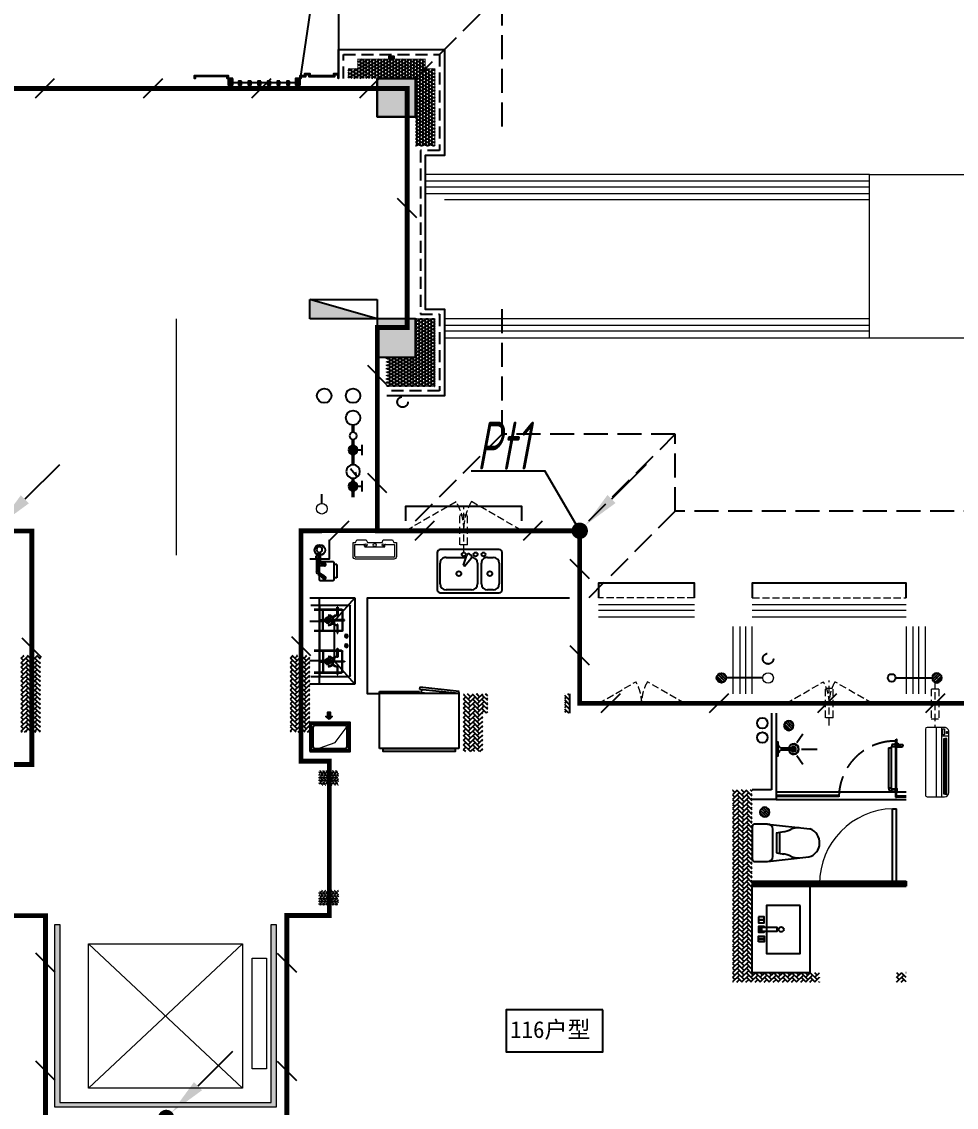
# Model space of a CAD drawing. Extents: x 2803505 to 5851001, y -1372902 to 24339.
# Drawn here: x 2942911 to 2952627, y -770862 to -759572 of the extents above; entities that cross this region are included whole.
import ezdxf
from ezdxf.enums import TextEntityAlignment as Align

# ---------------------------------------------------------------- set-up
doc = ezdxf.new("R2010")
doc.units = 0
doc.header["$LTSCALE"] = 1000
doc.header["$MEASUREMENT"] = 0
for name, pattern in [('CENTER2', [1.125, 0.75, -0.125, 0.125, -0.125]), ('DASH', [0.35, 0.25, -0.1]), ('HIDDEN', [0.375, 0.25, -0.125])]:
    doc.linetypes.add(name, pattern=pattern)
doc.layers.get('0').update_dxf_attribs({"linetype": 'CONTINUOUS'})
for name, color, linetype in [('!!电气', 1, 'CONTINUOUS'), ('A-EQPM-MECH', 191, 'CONTINUOUS'), ('AH-FURNITURE', 1, 'CONTINUOUS'), ('CURTWALL', 4, 'CONTINUOUS'), ('DIM-照明', 7, 'CONTINUOUS'), ('EQUIP_消火栓', 7, 'CONTINUOUS'), ('IP-bath&kitchen-JOHNSON', 4, 'CONTINUOUS'), ('LVTRY', 252, 'CONTINUOUS'), ('LWIRE', 4, 'CONTINUOUS'), ('P-bath&kitchen-JOHNSON', 4, 'CONTINUOUS'), ('SHTLN', 4, 'CONTINUOUS'), ('VPIPE-中水', 122, 'CONTINUOUS'), ('VPIPE-凝结', 150, 'CONTINUOUS'), ('VPIPE-消防', 1, 'TG_X'), ('VPIPE-给水', 3, 'TG_J'), ('VPIPE-雨水', 4, 'DASH'), ('WIRE-接地', 2, 'CONTINUOUS'), ('保温', 6, 'CONTINUOUS'), ('卫生间', 6, 'CONTINUOUS'), ('建筑-排气道', 252, 'CONTINUOUS'), ('污水', 3, 'CONTINUOUS'), ('看线', 185, 'CONTINUOUS'), ('立面', 73, 'CONTINUOUS'), ('立面-看线', 251, 'CONTINUOUS'), ('给水', 4, 'CONTINUOUS'), ('铝合金', 144, 'CONTINUOUS')]:
    doc.layers.add(name, color=color, linetype=linetype)
for name, color, linetype, lineweight in [('3.5方案汇报，与郭总、侯月琴确定户型_t8$0$STAIR', 2, 'CONTINUOUS', 18), ('PUB_HATCH', 8, 'CONTINUOUS', 9), ('STAIR', 252, 'CONTINUOUS', 20), ('VPIPE-废水', 31, 'TG_F', 18), ('WINDOW', 146, 'CONTINUOUS', 20), ('填充', 251, 'CONTINUOUS', 5), ('平面-栏杆', 56, 'CONTINUOUS', 15), ('平面-看线', 252, 'CONTINUOUS', 15), ('平面-空调室内机', 176, 'CONTINUOUS', 9), ('平面-空调预留孔', 252, 'CONTINUOUS', 15), ('立面-洞口示意', 252, 'CONTINUOUS', 13)]:
    doc.layers.add(name, color=color, linetype=linetype, lineweight=lineweight)
doc.styles.add('DIM_FONT', font='SIMPLEX', dxfattribs={"width": 0.7, "bigfont": 'GBCBIG'})
doc.styles.add('HZTXT', font='gbeitc.shx', dxfattribs={"width": 0.8, "height": 400, "bigfont": 'hztxt.shx'})
doc.styles.get("Standard").update_dxf_attribs({"font": 'gbenor.shx', "bigfont": 'gbcbig.shx'})
doc.styles.add('TG_LINETYPE', font='SIMPLEX', dxfattribs={"width": 0.8, "height": 3, "bigfont": 'HZTXT'})
doc.styles.add('黑体', font='simhei.ttf')
doc.linetypes.add('TG_F', pattern='A,2,-0.3,["F",TG_LINETYPE,S=0.1,R=0,X=-0.23,Y=-0.15],0', length=2.3)
doc.linetypes.add('TG_J', pattern='A,2,-0.22,["J",TG_LINETYPE,S=0.1,R=0,X=-0.18,Y=-0.15],0', length=2.22)
doc.linetypes.add('TG_X', pattern='A,4,-0.3,["X",TG_LINETYPE,S=0.1,R=0,X=-0.23,Y=-0.15],0', length=4.3)
pattern_1 = [(45, (0, 0), (0, 47.4157523), [100.584, -33.528]), (135, (23.708, 23.708), (3e-15, 47.4157523), [100.584, -33.528])]
pattern_2 = [(90, (0, 0), (-16.49778, 1e-15), [9.525, -19.05]), (210, (0, 0), (8.24889, -14.2874966), [9.525, -19.05]), (150, (6e-16, 9.525), (-8.24889, -14.2874966), [9.525, -19.05])]

# ---------------------------------------------------------------- blocks, each defined once
blk = doc.blocks.new('rtyg7uyhg')
at = {"layer": 'LVTRY'}
for p, q in [((193590, 45458), (193590, 45069)), ((194235, 45489), (193621, 45489)), ((193682, 45407), (193888, 45407)), ((193896, 45430), (193858, 45326)), ((193875, 45316), (193946, 45401)), ((193926, 45440), (193940, 45432)), ((194112, 45407), (194173, 45407)), ((194265, 45069), (194265, 45458)), ((193621, 45131), (193621, 45346)), ((193858, 45326), (193875, 45316)), ((194010, 45346), (194010, 45131)), ((194051, 45131), (194051, 45346)), ((194235, 45346), (194235, 45131)), ((193948, 45069), (193682, 45069)), ((194173, 45069), (194112, 45069)), ((193621, 45039), (194235, 45039))]:
    blk.add_line(p, q, dxfattribs=at)
for centre, radius in [((193866, 45438), 20.5), ((193989, 45438), 20.5), ((194071, 45438), 20.5), ((193815, 45238), 25.6), ((194137, 45238), 25.6)]:
    blk.add_circle(centre, radius, dxfattribs=at)
for centre, radius, start, end in [((193621, 45458), 30.7, 90, 180), ((193682, 45346), 61.4, 90, 180), ((193916, 45423), 20.5, 60, 159.4623), ((193930, 45414), 20.5, 320.5377, 60), ((193948, 45346), 61.4, 360, 90), ((194112, 45346), 61.4, 90, 180), ((194173, 45346), 61.4, 360, 90), ((194235, 45458), 30.7, 360, 90), ((193621, 45069), 30.7, 180, 270), ((193682, 45131), 61.4, 180, 270), ((193948, 45131), 61.4, 270, 360), ((194112, 45131), 61.4, 180, 270), ((194173, 45131), 61.4, 270, 360), ((194235, 45069), 30.7, 270, 360)]:
    blk.add_arc(centre, radius, start, end, dxfattribs=at)
at = {"layer": 'LVTRY', "style": 'DIM_FONT', "width": 0.8, "flags": 9}
for tag in ['YSIZE', 'XSIZE']:
    blk.add_attdef(tag, (193928, 45488), '', height=0.5, rotation=90, dxfattribs=at)
blk = doc.blocks.new('A$C60D053AF')
at = {"layer": 'AH-FURNITURE', "color": 8}
for p, q in [((233, -90), (128, -90)), ((233, -110), (128, -110)), ((193, -71), (328, -71)), ((193, -91), (328, -91)), ((342, -97), (370, -143)), ((356, -83), (384, -129)), ((245, -129), (245, -122)), ((265, -129), (265, -122)), ((255, -281), (255, -251)), ((255, -281), (393, -281)), ((393, -281), (393, -251))]:
    blk.add_line(p, q, dxfattribs=at)
for points in [[(170, -68, 1), (170, -94), (193, -94), (193, -68)], [(234, -251), (414, -251, 0.414214), (424, -241), (424, -111, 0.414214), (414, -101), (234, -101, 0.414214), (224, -111), (224, -241, 0.414214)], [(268, -122), (268, -107, 0.414214), (248, -87), (233, -87), (233, -113), (242, -113), (242, -122)], [(242, -152, 1), (268, -152), (268, -129), (242, -129)], [(384, -161, 1), (402, -143), (386, -127), (368, -145)]]:
    blk.add_lwpolyline(points, format="xyb", close=True, dxfattribs=at)
for centre, radius in [((100, -100), 30), ((255, -152), 15), ((255, -152), 10), ((393, -152), 15), ((393, -152), 10)]:
    blk.add_circle(centre, radius, dxfattribs=at)
for radius in [40, 20]:
    blk.add_arc((328, -111), radius, 45, 90, dxfattribs=at)
blk = doc.blocks.new('A-Kitchen-7')
at = {"layer": 'LVTRY'}
for p, q in [((-519, 780), (-7, 834)), ((-515, 756), (-519, 780)), ((-4, 811), (-515, 756)), ((515, 756), (-515, 756)), ((-515, 756), (-515, 40)), ((-486, 761), (-485, 756)), ((-29, 767), (-112, 756)), ((-29, 767), (-35, 806)), ((-7, 834), (-4, 811)), ((515, 780), (0, 780)), ((0, 756), (0, 780)), ((515, 756), (515, 780)), ((515, 40), (515, 756)), ((-515, 40), (515, 40))]:
    blk.add_line(p, q, dxfattribs=at)
blk.add_lwpolyline([(-469, 40), (-469, 0), (469, 0), (469, 40)], close=True, dxfattribs=at)
blk = doc.blocks.new('FRSDFDGDGDRGDR')
at = {"layer": '平面-空调预留孔', "color": 252}
for p, q in [((699612, 775044), (699612, 775441)), ((699619, 775448), (699746, 775448)), ((699746, 775448), (699746, 775355)), ((699720, 775342), (699720, 775143)), ((699727, 775349), (699740, 775349)), ((699727, 775136), (699740, 775136)), ((699746, 775130), (699746, 775037)), ((699746, 775037), (699619, 775037))]:
    blk.add_line(p, q, dxfattribs=at)
blk.add_lwpolyline([(699766, 775167), (699793, 775154), (699793, 775057), (699766, 775044), (699766, 775018), (699619, 775018, -0.414214), (699593, 775044), (699593, 775441, -0.414214), (699619, 775468), (699766, 775468), (699766, 775441), (699793, 775428), (699793, 775332), (699766, 775318)], format="xyb", close=True, dxfattribs=at)
for centre, radius in [((699740, 775332), 10.6), ((699740, 775243), 15.8), ((699740, 775154), 10.6)]:
    blk.add_circle(centre, radius, dxfattribs=at)
for centre, start, end in [((699619, 775441), 90, 180), ((699727, 775342), 90, 180), ((699740, 775355), 270, 360), ((699727, 775143), 180, 270), ((699740, 775130), 0, 90), ((699619, 775044), 180, 270)]:
    blk.add_arc(centre, 6.6, start, end, dxfattribs=at)
blk = doc.blocks.new('*U153')
h = blk.add_hatch(color=5)
h.set_gradient(color1=(0, 0, 255), rotation=180, tint=1)
h.paths.add_polyline_path([(0, 0), (-6.35, -6.35), (-6.35, -2.159), (-15, -2.159), (-15, 2.159), (-6.35, 2.159), (-6.35, 6.35)])
at = {"color": 0, "linetype": 'Continuous'}
blk.add_lwpolyline([(0, 0), (-6.35, -6.35), (-6.35, -2.159), (-15, -2.159), (-15, 2.159), (-6.35, 2.159), (-6.35, 6.35)], close=True, dxfattribs=at)
blk = doc.blocks.new('GDGDRGDRGRD')
at = {"layer": 'PUB_HATCH'}
blk.add_hatch(color=252, dxfattribs=at).paths.add_polyline_path([(430320, 370174), (430320, 370444), (430180, 370444), (430180, 370429), (430285, 370429), (430305, 370409), (430305, 370209), (430285, 370189), (429965, 370189), (429945, 370209), (429945, 370409), (429965, 370429), (430070, 370429), (430070, 370444), (429930, 370444), (429930, 370174)])
at = {"layer": 'LVTRY', "color": 251}
for p, q in [((430081, 371515), (429865, 371758)), ((430335, 371758), (429865, 371758)), ((429865, 371758), (429865, 370858)), ((430235, 370858), (430235, 371758)), ((430335, 371515), (430081, 371515)), ((430081, 371515), (430081, 371100)), ((429865, 370858), (430081, 371100)), ((430081, 371100), (430335, 371100)), ((429865, 370858), (430335, 370858))]:
    blk.add_line(p, q, dxfattribs=at)
at = {"layer": 'LVTRY'}
for p, q in [((429915, 370948), (429915, 371668)), ((429925, 371678), (430325, 371678)), ((430235, 371668), (430235, 370948)), ((429995, 371628), (429995, 371418)), ((430000, 371628), (430000, 371418)), ((430290, 371638), (430005, 371638)), ((430290, 371633), (430005, 371633)), ((430045, 371658), (430045, 371568)), ((430050, 371658), (430045, 371658)), ((430045, 371568), (430050, 371568)), ((430050, 371568), (430050, 371658)), ((430195, 371418), (430195, 371628)), ((430200, 371418), (430200, 371628)), ((429975, 371526), (430102, 371526)), ((429975, 371521), (429975, 371526)), ((430102, 371521), (429975, 371521)), ((430045, 371388), (430045, 371478)), ((430045, 371478), (430050, 371478)), ((430050, 371478), (430050, 371388)), ((430220, 371526), (430092, 371526)), ((430092, 371526), (430092, 371521)), ((430092, 371521), (430220, 371521)), ((430102, 371526), (430102, 371521)), ((430220, 371521), (430220, 371526)), ((430235, 371100), (430235, 371515)), ((429935, 371358), (429974, 371358)), ((429955, 371339), (429955, 371378)), ((430005, 371413), (430290, 371413)), ((430005, 371408), (430290, 371408)), ((430050, 371388), (430045, 371388)), ((429935, 371258), (429974, 371258)), ((429955, 371239), (429955, 371278)), ((430045, 371228), (430045, 371138)), ((430050, 371228), (430045, 371228)), ((430050, 371138), (430050, 371228)), ((429995, 370988), (429995, 371198)), ((430000, 370988), (430000, 371198)), ((430005, 371208), (430290, 371208)), ((430005, 371203), (430290, 371203)), ((430045, 371138), (430050, 371138)), ((430195, 371198), (430195, 370988)), ((430200, 371198), (430200, 370988)), ((430102, 371096), (429975, 371096)), ((429975, 371096), (429975, 371091)), ((429975, 371091), (430102, 371091)), ((430045, 370958), (430045, 371048)), ((430045, 371048), (430050, 371048)), ((430050, 371048), (430050, 370958)), ((430092, 371091), (430092, 371096)), ((430092, 371096), (430220, 371096)), ((430220, 371091), (430092, 371091)), ((430102, 371091), (430102, 371096)), ((430220, 371096), (430220, 371091)), ((430325, 370938), (429925, 370938)), ((430290, 370983), (430005, 370983)), ((430290, 370978), (430005, 370978)), ((430050, 370958), (430045, 370958))]:
    blk.add_line(p, q, dxfattribs=at)
at = {"layer": 'LVTRY', "color": 252}
for p, q in [((430070, 370429), (430070, 370444)), ((430180, 370429), (430180, 370444))]:
    blk.add_line(p, q, dxfattribs=at)
at = {"layer": 'LVTRY'}
blk.add_lwpolyline([(429609, 370758), (429735, 370758), (429735, 371758), (427635, 371758)], dxfattribs=at)
at = {"layer": 'LVTRY', "color": 252}
for points in [[(430335, 370159), (429915, 370159), (429915, 370459), (430335, 370459)], [(430320, 370174), (429930, 370174), (429930, 370444), (430320, 370444)], [(429965, 370429), (430285, 370429), (430305, 370409), (430305, 370209), (430285, 370189), (429965, 370189), (429945, 370209), (429945, 370409), (429965, 370429)]]:
    blk.add_lwpolyline(points, close=True, dxfattribs=at)
at = {"layer": 'LVTRY'}
for centre, radius in [((430147, 371523), 29.7), ((430147, 371523), 11.7), ((429955, 371358), 17), ((429955, 371258), 17), ((430147, 371093), 29.7), ((430147, 371093), 11.7)]:
    blk.add_circle(centre, radius, dxfattribs=at)
for centre, radius, start, end in [((429925, 371668), 10, 90, 180), ((430225, 371668), 10, 0, 90), ((430005, 371628), 10, 90, 180), ((430005, 371628), 5, 90, 180), ((430047, 371523), 56.7, 2.2742, 87.7258), ((430047, 371523), 52.2, 2.4704, 87.5296), ((430147, 371523), 56.7, 92.2742, 177.7258), ((430147, 371523), 52.2, 92.4704, 177.5296), ((430190, 371628), 10, 0, 90), ((430190, 371628), 5, 0, 90), ((430047, 371523), 56.7, 272.2742, 357.7258), ((430047, 371523), 52.2, 272.4704, 357.5296), ((430147, 371523), 56.7, 182.2742, 267.7258), ((430147, 371523), 52.2, 182.4704, 267.5296), ((430005, 371418), 10, 180, 270), ((430005, 371418), 5, 180, 270), ((430190, 371418), 5, 270, 0), ((430190, 371418), 10, 270, 0), ((430005, 371198), 10, 90, 180), ((430005, 371198), 5, 90, 180), ((430047, 371093), 56.7, 2.2742, 87.7258), ((430047, 371093), 52.2, 2.4704, 87.5296), ((430147, 371093), 56.7, 92.2742, 177.7258), ((430147, 371093), 52.2, 92.4704, 177.5296), ((430190, 371198), 10, 0, 90), ((430190, 371198), 5, 0, 90), ((430005, 370988), 10, 180, 270), ((430005, 370988), 5, 180, 270), ((430047, 371093), 56.7, 272.2742, 357.7258), ((430047, 371093), 52.2, 272.4704, 357.5296), ((430147, 371093), 56.7, 182.2742, 267.7258), ((430147, 371093), 52.2, 182.4704, 267.5296), ((430190, 370988), 5, 270, 0), ((430190, 370988), 10, 270, 0), ((429925, 370948), 10, 180, 270), ((430225, 370948), 10, 270, 0)]:
    blk.add_arc(centre, radius, start, end, dxfattribs=at)
at = {"layer": '立面-洞口示意', "color": 252}
blk.add_lwpolyline([(430335, 370159), (430071, 370253), (429915, 370459)], dxfattribs=at)
at = {"xscale": -1, "rotation": 270}
blk.add_blockref('FRSDFDGDGDRGDR', (-345583, -327434), dxfattribs=at)
at = {"xscale": -1}
blk.add_blockref('rtyg7uyhg', (622600, 326770), dxfattribs=at)
at = {"rotation": 270}
blk.add_blockref('A$C60D053AF', (430335, 372358), dxfattribs=at)
at = {"layer": 'LVTRY', "color": 1, "extrusion": (0, 0, -1), "xscale": -0.7999999999883585, "yscale": 0.7999999999883585, "zscale": -0.7999999999883585}
blk.add_blockref('A-Kitchen-7', (-429197, 370159), dxfattribs=at)
at = {"layer": '建筑-排气道', "xscale": -5, "yscale": 5, "zscale": 5, "rotation": 90}
blk.add_blockref('*U153', (430135, 370491), dxfattribs=at)
blk = doc.blocks.new('GDFGDGRD')
at = {"layer": '保温', "linetype": 'ByBlock', "ltscale": 10}
h = blk.add_hatch(dxfattribs=at)
h.set_pattern_fill('AR-HBONE', color=251, scale=55)
h.set_pattern_definition(pattern_1)
h.paths.add_polyline_path([(431617, 372624), (431817, 372624), (431817, 373424), (431617, 373424)])
h = blk.add_hatch(dxfattribs=at)
h.set_pattern_fill('AR-HBONE', color=251, scale=55)
h.set_pattern_definition(pattern_1)
h.paths.add_polyline_path([(434617, 372624), (434417, 372624), (434416, 373424), (434616, 373424)])
h = blk.add_hatch(dxfattribs=at)
h.set_pattern_fill('AR-HBONE', color=251, scale=55)
h.set_pattern_definition(pattern_1)
h.paths.add_polyline_path([(436215, 372424), (436217, 373024), (436417, 373024), (436415, 372424)])
h = blk.add_hatch(dxfattribs=at)
h.set_pattern_fill('AR-HBONE', color=251, scale=55)
h.set_pattern_definition(pattern_1)
h.paths.add_polyline_path([(436417, 372824), (436417, 373024), (436467, 373024), (436467, 372824)])
h = blk.add_hatch(dxfattribs=at)
h.set_pattern_fill('AR-HBONE', color=251, scale=55)
h.set_pattern_definition(pattern_1)
h.paths.add_polyline_path([(437267, 372824), (437267, 373024), (437317, 373024), (437317, 372824)])
at = {"layer": '保温', "linetype": 'Continuous', "ltscale": 10}
h = blk.add_hatch(dxfattribs=at)
h.set_pattern_fill('HEX', color=251, scale=10, angle=90, style=0)
h.set_pattern_definition(pattern_2)
h.paths.add_polyline_path([(434917, 372074), (434717, 372074), (434716, 372224), (434916, 372224)])
at = {"layer": '保温', "linetype": 'ByBlock', "ltscale": 10}
h = blk.add_hatch(dxfattribs=at)
h.set_pattern_fill('AR-HBONE', color=251, scale=55)
h.set_pattern_definition(pattern_1)
h.paths.add_polyline_path([(439017, 370024), (439017, 372024), (439217, 372024), (439217, 370024)])
at = {"layer": '保温', "linetype": 'Continuous', "ltscale": 10}
h = blk.add_hatch(dxfattribs=at)
h.set_pattern_fill('HEX', color=251, scale=10, angle=90, style=0)
h.set_pattern_definition(pattern_2)
h.paths.add_polyline_path([(434917, 370824), (434717, 370824), (434716, 370974), (434916, 370974)])
at = {"layer": '保温', "linetype": 'ByBlock', "ltscale": 10}
h = blk.add_hatch(dxfattribs=at)
h.set_pattern_fill('AR-HBONE', color=251, scale=55)
h.set_pattern_definition(pattern_1)
h.paths.add_polyline_path([(439217, 370024), (439217, 370124), (439917, 370124), (439917, 370024)])
h = blk.add_hatch(dxfattribs=at)
h.set_pattern_fill('AR-HBONE', color=251, scale=55)
h.set_pattern_definition(pattern_1)
h.paths.add_polyline_path([(440717, 370024), (440717, 370124), (440817, 370124), (440817, 370024)])
at = {"layer": '保温', "color": 251, "linetype": 'ByBlock', "ltscale": 10}
blk.add_line((437317, 373024), (437317, 372824), dxfattribs=at)
blk = doc.blocks.new('A$C001338C2')
at = {"color": 8}
for p, q in [((845, 304), (55, 304)), ((109, 215), (109, 304)), ((0, 249), (0, 22)), ((900, 22), (900, 249)), ((22, 0), (878, 0))]:
    blk.add_line(p, q, dxfattribs=at)
at = {"color": 8, "lineweight": 5}
for p, q in [((900, 215), (0, 215)), ((900, 143), (0, 143)), ((865, 279), (144, 279)), ((144, 279), (144, 266)), ((387, 279), (144, 279)), ((144, 279), (144, 253)), ((144, 266), (865, 266)), ((144, 240), (144, 253)), ((144, 253), (865, 253)), ((865, 240), (144, 240)), ((387, 240), (387, 279)), ((622, 240), (387, 240)), ((865, 279), (622, 279)), ((622, 279), (622, 240)), ((865, 253), (865, 279)), ((865, 266), (865, 240))]:
    blk.add_line(p, q, dxfattribs=at)
at = {"color": 8}
for points in [[(73, 275), (57, 275, -0.414214), (51, 281), (51, 283, -0.414214), (57, 289), (73, 289, -0.414214), (79, 283), (79, 281, -0.414214)], [(89, 226), (22, 226, -0.414214), (17, 232), (17, 243, -0.414214), (22, 249), (89, 249, -0.414214), (95, 243), (95, 232, -0.414214)]]:
    blk.add_lwpolyline(points, format="xyb", close=True, dxfattribs=at)
for centre, radius, start, end in [((55, 249), 55, 90, 180), ((845, 249), 55, 360, 90), ((22, 22), 22, 180, 270), ((878, 22), 22, 270, 360)]:
    blk.add_arc(centre, radius, start, end, dxfattribs=at)
blk = doc.blocks.new('A$C2705576B')
at = {"layer": '给水'}
h = blk.add_hatch(color=252, dxfattribs=at)
edge = h.paths.add_edge_path()
edge.add_arc((417, -1741), 47.2, 0, 360)
h = blk.add_hatch(color=252, dxfattribs=at)
edge = h.paths.add_edge_path()
edge.add_arc((795, -1741), 47.2, 0, 360)
at = {"layer": '给水', "color": 252}
for p, q in [((363, -1645), (472, -1645)), ((417, -1741), (417, -1645)), ((740, -1645), (849, -1645)), ((795, -1741), (795, -1645)), ((601, -1768), (525, -1704)), ((525, -1704), (564, -1715))]:
    blk.add_line(p, q, dxfattribs=at)
at = {"layer": '给水', "color": 252, "const_width": 35.4}
for points in [[(499, -1741), (302, -1741)], [(903, -1741), (641, -1741)], [(1053, -1741), (978, -1741)]]:
    blk.add_lwpolyline(points, dxfattribs=at)
at = {"layer": '给水', "color": 252}
for centre, radius in [((570, -1741), 70.8), ((417, -1741), 47.2), ((795, -1741), 47.2), ((941, -1741), 37.5)]:
    blk.add_circle(centre, radius, dxfattribs=at)
blk = doc.blocks.new('dongkong')
at = {"layer": '平面-空调预留孔', "color": 8, "linetype": 'HIDDEN', "ltscale": 0.3}
for p, q in [((-603796, 210900), (-603796, 210431)), ((-603836, 210821), (-603836, 210511)), ((-603836, 210821), (-603756, 210821)), ((-603756, 210821), (-603756, 210511))]:
    blk.add_line(p, q, dxfattribs=at)
blk.add_lwpolyline([(-603756, 210511), (-603836, 210511)], dxfattribs=at)
blk = doc.blocks.new('$lvtry$00000171')
for p, q in [((-74, 11), (-11, 74)), ((-70, -27), (27, 70)), ((-53, -53), (53, 53)), ((-27, -70), (70, 27)), ((11, -74), (74, -11))]:
    blk.add_line(p, q)
blk.add_circle((0, 0), 75)
blk.add_point((0, 0))
blk = doc.blocks.new('DSGDFGF')
blk.add_hatch(color=252).paths.add_polyline_path([(677792, 343576), (677791, 343579), (677783, 343575), (677784, 343572)])
at = {"color": 252}
for p, q in [((677781, 343575), (677793, 343580)), ((677782, 343575), (677782, 343575)), ((677782, 343575), (677784, 343572)), ((677793, 343568), (677782, 343568)), ((677793, 343567), (677782, 343567)), ((677782, 343567), (677782, 343547)), ((677782, 343559), (677784, 343558)), ((677784, 343558), (677782, 343558)), ((677784, 343572), (677793, 343576)), ((677787, 343578), (677787, 343539)), ((677791, 343579), (677793, 343580)), ((677791, 343579), (677793, 343576)), ((677793, 343559), (677791, 343558)), ((677791, 343558), (677793, 343558)), ((677792, 343567), (677792, 343545)), ((676472, 342832), (676429, 342875)), ((676415, 342776), (676373, 342818)), ((676441, 342779), (676376, 342844)), ((676458, 342790), (676387, 342861)), ((676469, 342807), (676404, 342872)), ((677752, 342860), (677792, 342860)), ((677752, 342080), (677752, 342860)), ((677792, 342080), (677792, 342860)), ((676292, 342675), (676292, 342335)), ((676452, 342700), (676317, 342700)), ((676452, 342700), (676892, 342650)), ((676505, 342363), (676505, 342647)), ((676544, 342608), (676622, 342622)), ((676544, 342608), (676544, 342402)), ((676576, 342614), (676576, 342396)), ((676317, 342310), (676452, 342310)), ((676452, 342310), (676879, 342359)), ((676544, 342402), (676622, 342388)), ((677792, 342080), (677752, 342080))]:
    blk.add_line(p, q, dxfattribs=at)
for points in [[(676792, 341855), (676442, 341855), (676442, 341356), (676792, 341356)], [(676357, 341735), (676357, 341675), (676417, 341675), (676417, 341735)], [(676412, 341708), (676412, 341702), (676362, 341702), (676362, 341708)], [(676357, 341475), (676357, 341535), (676417, 341535), (676417, 341475)], [(676387, 341585), (676387, 341625), (676367, 341625), (676367, 341585)], [(676387, 341625), (676387, 341585), (676552, 341585), (676552, 341625)], [(676412, 341502), (676412, 341508), (676362, 341508), (676362, 341502)]]:
    blk.add_lwpolyline(points, close=True, dxfattribs=at)
blk.add_lwpolyline([(676417, 341625), (676417, 341635), (676357, 341635), (676357, 341575), (676417, 341575), (676417, 341585)], dxfattribs=at)
blk.add_circle((676593, 341605), 26, dxfattribs=at)
for centre, radius, start, end in [((677781, 343574), 1, 111.5266, 175.7652), ((677801, 343574), 20.5, 177.9915, 196.9003), ((677793, 343562), 13.5, 155.1524, 208.9779), ((677782, 343574), 0.5, 112.733, 178.0542), ((677801, 343574), 19.5, 177.4658, 196.2484), ((677796, 343562), 14.6, 161.8973, 193.7147), ((677791, 343560), 9.42, 188.0154, 204.2283), ((677782, 343556), 0.5, 208.9779, 24.2283), ((677816, 343571), 24, 160.7609, 187.0487), ((677781, 343561), 11.7, 335.4186, 349.5177), ((677792, 343555), 0.5, 155.4186, 330.1502), ((677793, 343579), 0.5, 340.7609, 112.533), ((677793, 343579), 1.17, 340.0401, 112.533), ((677814, 343571), 20.6, 160.0401, 190.8473), ((677781, 343562), 13.4, 330.1502, 25.0815), ((677781, 343562), 12.4, 343.9451, 21.3478), ((676317, 342675), 25, 90, 180), ((676452, 342647), 53.3, 0, 90), ((676779, 342439), 224, 90, 111.4798), ((676840, 342506), 153, 285.0773, 70.1181), ((676566, 342910), 294, 278.5172, 296.4631), ((676317, 342335), 25, 180, 270), ((676452, 342363), 53.3, 270, 0), ((676566, 342100), 294, 63.5369, 81.4828), ((676779, 342572), 224, 248.5202, 270)]:
    blk.add_arc(centre, radius, start, end, dxfattribs=at)
at = {"color": 252, "lineweight": 13}
blk.add_arc((677772, 342080), 780, 91.4693, 180, dxfattribs=at)
at = {"color": 252, "extrusion": (0, 0, -1)}
blk.add_ellipse((676422, 342825), major_axis=(-35.4, 35.4), ratio=1, start_param=5.497787, end_param=11.780972, dxfattribs=at)
at = {"color": 252}
blk.add_open_spline([(677782, 343547), (677783, 343546), (677785, 343545), (677788, 343549), (677791, 343547), (677792, 343545)], degree=3, knots=[0, 0, 0, 0, 3.066329, 6.218313, 11.124135, 11.124135, 11.124135, 11.124135], dxfattribs=at)
blk.add_point((676422, 342825), dxfattribs=at)
at = {"layer": 'CURTWALL', "color": 252}
for p, q in [((676292, 342105), (677892, 342105)), ((676292, 342105), (676292, 342055)), ((676292, 342089), (677892, 342089)), ((677892, 342105), (677892, 342055)), ((676292, 342072), (677892, 342072)), ((676292, 342055), (677892, 342055))]:
    blk.add_line(p, q, dxfattribs=at)
at = {"layer": 'IP-bath&kitchen-JOHNSON', "color": 252}
for p, q in [((676492, 343855), (676492, 343055)), ((676542, 343855), (676542, 342955)), ((676542, 343554), (676542, 343407)), ((676755, 343549), (676817, 343638)), ((676716, 343491), (676592, 343491)), ((676716, 343470), (676592, 343470)), ((676804, 343480), (676967, 343480)), ((676756, 343412), (676817, 343323)), ((676492, 343055), (676292, 343055)), ((676542, 343035), (677892, 343035)), ((676542, 343000), (677192, 343000)), ((676542, 342990), (677192, 342990)), ((677192, 342990), (677192, 343000)), ((677892, 342990), (677792, 342990)), ((677792, 342980), (677792, 342990)), ((676542, 342955), (676292, 342955)), ((676542, 342955), (677892, 342955)), ((677892, 342980), (677792, 342980))]:
    blk.add_line(p, q, dxfattribs=at)
blk.add_lwpolyline([(676542, 343554), (676558, 343554), (676558, 343407), (676542, 343407)], dxfattribs=at)
for points in [[(676573, 343507, 0.364142), (676558, 343518, 0.020495)], [(676573, 343454, -0.364142), (676558, 343443, -0.020495)], [(676592, 343491, -0.21439), (676573, 343507, -7.649644)], [(676592, 343470, 0.214893), (676573, 343454, 7.649644)]]:
    blk.add_lwpolyline(points, format="xyb", dxfattribs=at)
blk.add_arc((676716, 343480), 10.5, 270.0085, 90.0085, dxfattribs=at)
for centre, major_axis, ratio, start_param, end_param in [((676724, 343480), (0, 53.6), 0.987577, 1.76809, 7.656688), ((676721, 343480), (0, -51), 0.990052, -1.36297, 4.504563), ((676720, 343480), (0, -26.8), 0.994812, -1.167677, 4.309269), ((676707, 343493), (-1.43, 0), 0.85, 4.712389, 10.995574), ((676707, 343468), (-1.43, 0), 0.85, -1.570796, 4.712389), ((676732, 343493), (-1.43, 0), 0.85, 4.712389, 10.995574), ((676732, 343468), (-1.43, 0), 0.85, 4.712389, 10.995574)]:
    blk.add_ellipse(centre, major_axis=major_axis, ratio=ratio, start_param=start_param, end_param=end_param, dxfattribs=at)
at = {"layer": 'LVTRY', "color": 252}
for p, q in [((676292, 341155), (676292, 342055)), ((676292, 342055), (676892, 342055)), ((676892, 342055), (676892, 341155)), ((676892, 341155), (676292, 341155))]:
    blk.add_line(p, q, dxfattribs=at)
at = {"layer": 'P-bath&kitchen-JOHNSON', "color": 252}
for p, q in [((677792, 343567), (677782, 343567)), ((677782, 343567), (677782, 342980)), ((677792, 342980), (677792, 343567)), ((677709, 343494), (677709, 343078)), ((677709, 343494), (677735, 343494)), ((677735, 343494), (677735, 343078)), ((677745, 343529), (677745, 343504)), ((677777, 343529), (677745, 343529)), ((677777, 343504), (677745, 343504)), ((677782, 343542), (677789, 343542)), ((677782, 343512), (677782, 343542)), ((677782, 343512), (677789, 343512)), ((677785, 343542), (677787, 343540)), ((677785, 343523), (677785, 343542)), ((677785, 343531), (677785, 343512)), ((677785, 343512), (677787, 343515)), ((677787, 343525), (677787, 343540)), ((677787, 343525), (677787, 343515)), ((677789, 343542), (677790, 343541)), ((677789, 343540), (677789, 343542)), ((677789, 343515), (677789, 343512)), ((677789, 343512), (677790, 343514)), ((677790, 343540), (677790, 343541)), ((677790, 343515), (677790, 343514)), ((677799, 343529), (677853, 343529)), ((677799, 343504), (677853, 343504)), ((677804, 343542), (677807, 343542)), ((677804, 343542), (677804, 343512)), ((677804, 343512), (677807, 343512)), ((677807, 343542), (677809, 343540)), ((677807, 343542), (677807, 343525)), ((677807, 343512), (677807, 343530)), ((677807, 343512), (677809, 343515)), ((677809, 343515), (677809, 343540)), ((677830, 343504), (677830, 343529)), ((677709, 343078), (677735, 343078)), ((677745, 343042), (677745, 343068)), ((677745, 343068), (677777, 343068)), ((677745, 343042), (677777, 343042)), ((677779, 343070), (677777, 343068)), ((677777, 343068), (677777, 343042)), ((677779, 343040), (677777, 343042)), ((677779, 343070), (677779, 343040)), ((677782, 343070), (677779, 343070)), ((677782, 343040), (677779, 343040)), ((677782, 343070), (677782, 343040)), ((677793, 343070), (677796, 343070)), ((677793, 343040), (677793, 343070)), ((677793, 343040), (677796, 343040)), ((677796, 343040), (677796, 343070)), ((677796, 343070), (677798, 343068)), ((677798, 343042), (677798, 343068)), ((677782, 342980), (677792, 342980))]:
    blk.add_line(p, q, dxfattribs=at)
at = {"layer": 'P-bath&kitchen-JOHNSON', "color": 252, "linetype": 'DASH'}
blk.add_arc((677779, 342978), 586, 89.7967, 179.3922, dxfattribs=at)
at = {"layer": 'P-bath&kitchen-JOHNSON', "color": 252}
blk.add_arc((677845, 343517), 15.3, 304.053, 55.9616, dxfattribs=at)
for centre, major_axis, start_param, end_param in [((677745, 343494), (0, 10.4), 0, 1.570796), ((677745, 343078), (0, 35.7), 1.570796, 3.141593), ((677745, 343078), (0, 10.4), 1.570796, 3.141593)]:
    blk.add_ellipse(centre, major_axis=major_axis, ratio=1, start_param=start_param, end_param=end_param, dxfattribs=at)
at = {"layer": 'LVTRY', "color": 252, "xscale": -0.6666666667107826, "yscale": 0.6666666667107826}
blk.add_blockref('$lvtry$00000171', (676672, 343725), dxfattribs=at)
blk = doc.blocks.new('A$C1F074C3D')
at = {"layer": 'STAIR', "color": 252}
blk.add_line((-1190, 4160), (-1190, 1703), dxfattribs=at)
blk = doc.blocks.new('$TwtSys$00000434')
at = {"color": 252}
for p, q in [((-0.5, 0.5), (-0.5, -0.5)), ((-0.5, -0.5), (0.5, 0.5)), ((0.5, 0.5), (-0.5, 0.5)), ((0.5, -0.5), (0.5, 0.5)), ((-0.5, -0.5), (0.5, -0.5))]:
    blk.add_line(p, q, dxfattribs=at)
blk.add_solid([(0.5, -0.5), (0.5, 0.5), (-0.5, -0.5)], dxfattribs=at)
blk = doc.blocks.new('A$C028C60F5')
at = {"color": 252}
blk.add_lwpolyline([(400, 0), (0, 0), (0, -400), (400, -400)], close=True, dxfattribs=at)
at = {"layer": 'PUB_HATCH', "color": 252}
blk.add_solid([(0, -400), (400, -400), (0, 0), (400, 0)], dxfattribs=at)
blk = doc.blocks.new('A$C148B7D8E')
at = {"layer": '卫生间', "color": 252, "linetype": 'DASH'}
for p, q in [((15200, 14500), (16100, 15400)), ((15200, 9900), (16100, 10800)), ((17000, 9900), (17900, 10800)), ((17900, 10000), (17000, 9100))]:
    blk.add_line(p, q, dxfattribs=at)
for points in [[(16100, 14000), (16100, 15400), (7700, 15400), (7700, 10800), (7300, 10800), (7300, 10000), (900, 10000), (900, 9000), (-900, 9000), (-900, -900), (1750, -900), (1750, -2100), (23450, -2100), (23450, -900), (25100, -900)], [(25100, 9000), (24300, 9000), (24300, 10000), (17900, 10000), (17900, 10800), (16100, 10800), (16100, 12200)]]:
    blk.add_lwpolyline(points, dxfattribs=at)
blk = doc.blocks.new('A$C3EFA6995')
for p in [(9700, 100), (9700, -2400), (15900, -2400)]:
    blk.add_blockref('A$C028C60F5', p)
at = {"xscale": -1}
blk.add_blockref('A$C028C60F5', (16300, 100), dxfattribs=at)
blk = doc.blocks.new('A$C66B635E3')
at = {"layer": '填充'}
h = blk.add_hatch(dxfattribs=at)
h.set_pattern_fill('隔热材料02', color=252, scale=100, style=0)
h.set_pattern_definition([(0, (-1161708.397, -603838.63), (0, 50), []), (0, (-1161708.397, -603821.964), (0, 50), []), (270, (-1161664.656, -603813.333), (50, -9e-15), [5.01775, -44.98225]), (270, (-1161702.115, -603813.333), (50, -9e-15), [5.01775, -44.98225]), (90, (-1161676.603, -603847.26), (-50, 3e-15), [5.01775, -44.98225]), (90, (-1161690.17, -603847.26), (-50, 3e-15), [5.01775, -44.98225]), (180, (-1161658.373, -603855.3), (-6e-15, -50), [50.02425, 0.02425]), (135, (-1161672.33, -603852.79), (3e-15, 49.99987405), [4.268, -66.44275]), (116.56505, (-1161625.348, -603849.77), (0.00011283, 49.99993342), [2.805, -108.9985]), (116.56505, (-1161675.348, -603849.77), (0.00011283, 49.99993342), [2.805, -108.9985]), (153.43495, (-1161617.313, -603855.298), (-0.0001128, 49.9999334), [5.61, -106.1935]), (153.43495, (-1161667.313, -603855.298), (-0.0001128, 49.9999334), [5.61, -106.1935]), (63.43495, (-1161626.603, -603842.244), (-0.00011283, 49.99993342), [26.714, -85.0895]), (63.43495, (-1161676.603, -603842.244), (-0.00011283, 49.99993342), [26.714, -85.0895]), (116.56505, (-1161614.656, -603813.333), (0.00011283, 49.99993342), [2.805, -108.9985]), (116.56505, (-1161664.656, -603813.333), (0.00011283, 49.99993342), [2.805, -108.9985]), (135, (-1161665.91, -603810.824), (3e-15, 49.99987405), [4.268, -66.44275]), (153.43495, (-1161618.93, -603807.806), (-0.0001128, 49.9999334), [5.61, -106.1935]), (153.43495, (-1161668.93, -603807.806), (-0.0001128, 49.9999334), [5.61, -106.1935]), (45, (-1161700.86, -603810.824), (0, 49.99987405), [4.268, -66.44275]), (63.43495, (-1161652.115, -603813.333), (-0.00011283, 49.99993342), [2.805, -108.9985]), (63.43495, (-1161702.115, -603813.333), (-0.00011283, 49.99993342), [2.805, -108.9985]), (26.56505, (-1161647.842, -603807.806), (0.0001128, 49.9999334), [5.61, -106.1935]), (26.56505, (-1161697.842, -603807.806), (0.0001128, 49.9999334), [5.61, -106.1935]), (116.56505, (-1161640.168, -603842.244), (0.00011283, 49.99993342), [26.714, -85.0895]), (116.56505, (-1161690.168, -603842.244), (0.00011283, 49.99993342), [26.714, -85.0895]), (45, (-1161694.44, -603852.79), (0, 49.99987405), [4.268, -66.44275]), (63.43495, (-1161641.422, -603849.77), (-0.00011283, 49.99993342), [2.805, -108.9985]), (63.43495, (-1161691.422, -603849.77), (-0.00011283, 49.99993342), [2.805, -108.9985]), (26.56505, (-1161649.46, -603855.298), (0.0001128, 49.9999334), [5.61, -106.1935]), (26.56505, (-1161699.46, -603855.298), (0.0001128, 49.9999334), [5.61, -106.1935])])
h.paths.add_polyline_path([(13600, 6800), (13650, 6800), (13650, 4900), (11350, 4900), (11350, 6800), (11400, 6800), (11400, 4950), (13600, 4950)])
at = {"layer": '立面'}
h = blk.add_hatch(dxfattribs=at)
h.set_pattern_fill('ANSI31', color=252, scale=2)
h.set_pattern_definition([(45, (-879550.0308, -779765.5013), (-2.24506403, 2.24506403), [])])
h.paths.add_polyline_path([(14875, 15800), (14825, 15800), (14825, 15830), (14875, 15830)])
h = blk.add_hatch(dxfattribs=at)
h.set_pattern_fill('ANSI31', color=252, scale=2)
h.set_pattern_definition([(45, (-879750.0308, -780835.0008), (-2.24506403, 2.24506403), [])])
edge = h.paths.add_edge_path()
edge.add_line((13150, 15600), (13140, 15600))
edge.add_line((13140, 15600), (13140, 15620))
edge.add_line((13140, 15620), (12810, 15620))
edge.add_line((12810, 15620), (12810, 15600))
edge.add_line((12810, 15600), (12800, 15600))
edge.add_line((12800, 15600), (12800, 15630))
edge.add_line((12800, 15630), (13150, 15630))
edge.add_line((13150, 15630), (13150, 15600))
h = blk.add_hatch(dxfattribs=at)
h.set_pattern_fill('ANSI31', color=252, scale=2)
h.set_pattern_definition([(45, (-690902.5144, -939480.51), (-2.24506403, 2.24506403), [])])
h.paths.add_polyline_path([(13200, 15600), (13150, 15600), (13150, 15533), (13200, 15533)])
h = blk.add_hatch(dxfattribs=at)
h.set_pattern_fill('ANSI31', color=252, scale=2)
h.set_pattern_definition([(45, (-691602.5177, -939480.5138), (-2.24506403, 2.24506403), [])])
h.paths.add_polyline_path([(13900, 15600), (13850, 15600), (13850, 15533), (13900, 15533)])
h = blk.add_hatch(dxfattribs=at)
h.set_pattern_fill('ANSI31', color=252, scale=2)
h.set_pattern_definition([(45, (-691542.282, -939480.3315), (-2.24506403, 2.24506403), [])])
h.paths.add_polyline_path([(14300, 15600), (13900, 15600), (13900, 15630), (13950, 15630), (13950, 15650), (14000, 15650), (14000, 15630), (14250, 15630), (14250, 15650), (14300, 15650)])
h.paths.add_polyline_path([(14290, 15600), (13910, 15600), (13910, 15620), (13960, 15620), (13960, 15640), (13990, 15640), (13990, 15620), (14260, 15620), (14260, 15640), (14290, 15640)])
h = blk.add_hatch(dxfattribs=at)
h.set_pattern_fill('ANSI31', color=252, scale=2)
h.set_pattern_definition([(45, (-690992.517, -939480.519), (-2.24506403, 2.24506403), [])])
h.paths.add_polyline_path([(13290, 15573), (13260, 15573), (13260, 15533), (13290, 15533)])
h = blk.add_hatch(dxfattribs=at)
h.set_pattern_fill('ANSI31', color=252, scale=2)
h.set_pattern_definition([(45, (-691092.517, -939480.518), (-2.24506403, 2.24506403), [])])
h.paths.add_polyline_path([(13390, 15573), (13360, 15573), (13360, 15533), (13390, 15533)])
h = blk.add_hatch(dxfattribs=at)
h.set_pattern_fill('ANSI31', color=252, scale=2)
h.set_pattern_definition([(45, (-691192.517, -939480.517), (-2.24506403, 2.24506403), [])])
h.paths.add_polyline_path([(13490, 15573), (13460, 15573), (13460, 15533), (13490, 15533)])
h = blk.add_hatch(dxfattribs=at)
h.set_pattern_fill('ANSI31', color=252, scale=2)
h.set_pattern_definition([(45, (-691292.517, -939480.5162), (-2.24506403, 2.24506403), [])])
h.paths.add_polyline_path([(13590, 15573), (13560, 15573), (13560, 15533), (13590, 15533)])
h = blk.add_hatch(dxfattribs=at)
h.set_pattern_fill('ANSI31', color=252, scale=2)
h.set_pattern_definition([(45, (-691392.517, -939480.5153), (-2.24506403, 2.24506403), [])])
h.paths.add_polyline_path([(13690, 15573), (13660, 15573), (13660, 15533), (13690, 15533)])
h = blk.add_hatch(dxfattribs=at)
h.set_pattern_fill('ANSI31', color=252, scale=2)
h.set_pattern_definition([(45, (-691492.517, -939480.5144), (-2.24506403, 2.24506403), [])])
h.paths.add_polyline_path([(13790, 15573), (13760, 15573), (13760, 15533), (13790, 15533)])
at = {"layer": '立面-看线'}
h = blk.add_hatch(dxfattribs=at)
h.set_pattern_fill('HONEY', color=252, scale=13)
h.set_pattern_definition([(0, (-420517.216, -516416.725), (30.95625, 17.872595), [20.6375, -41.275]), (120, (-420517.216, -516416.725), (-30.9562463, 17.8726014), [20.6375, -41.275]), (60, (-420517.216, -516416.725), (3.7e-06, 35.7451964), [-41.275, 20.6375])])
h.paths.add_polyline_path([(14500, 15700), (14500, 15800), (15200, 15800), (15200, 15700), (15300, 15700), (15300, 14900), (15100, 14900), (15100, 15600), (14401, 15600), (14401, 15700)])
h = blk.add_hatch(dxfattribs=at)
h.set_pattern_fill('HONEY', color=252, scale=13)
h.set_pattern_definition([(0, (-420616.579, -519916.725), (30.95625, 17.872595), [20.6375, -41.275]), (120, (-420616.579, -519916.725), (-30.9562463, 17.8726014), [20.6375, -41.275]), (60, (-420616.579, -519916.725), (3.7e-06, 35.7451964), [-41.275, 20.6375])])
h.paths.add_polyline_path([(14800, 12700), (15100, 12700), (15100, 13100), (15299, 13100), (15299, 12400), (14800, 12400)])
at = {"color": 252, "const_width": 8}
for points in [[(15100, 14900), (15300, 14900), (15300, 15700), (15200, 15700), (15200, 15800), (14910, 15800), (14910, 15800), (14790, 15800), (14790, 15800), (14500, 15800), (14500, 15700), (14400, 15700), (14400, 15600)], [(15100, 13100), (15300, 13100), (15300, 12400), (14800, 12400)]]:
    blk.add_lwpolyline(points, dxfattribs=at)
at = {"color": 252}
blk.add_lwpolyline([(17047, 5914), (16041, 5914), (16041, 5478), (17047, 5478)], close=True, dxfattribs=at)
at = {"layer": '3.5方案汇报，与郭总、侯月琴确定户型_t8$0$STAIR', "color": 252}
for p, q in [((13300, 6600), (11700, 5100)), ((11700, 6600), (13300, 5100))]:
    blk.add_line(p, q, dxfattribs=at)
for points in [[(11700, 5100), (11700, 6600), (13300, 6600), (13300, 5100)], [(13400, 5300), (13400, 6450), (13550, 6450), (13550, 5300)]]:
    blk.add_lwpolyline(points, close=True, dxfattribs=at)
at = {"layer": 'A-EQPM-MECH', "color": 252}
for points in [[(9300, 15600), (9300, 18300), (14300, 18300), (14300, 15600)], [(14300, 18300), (13900, 15600)]]:
    blk.add_lwpolyline(points, dxfattribs=at)
at = {"layer": 'IP-bath&kitchen-JOHNSON', "color": 252}
blk.add_lwpolyline([(14200, 10800), (14200, 10600), (14000, 10600)], dxfattribs=at)
at = {"layer": 'STAIR', "color": 252}
blk.add_line((15400, 14340), (19820, 14340), dxfattribs=at)
blk.add_lwpolyline([(19820, 14600), (21320, 14600), (21320, 12900), (19820, 12900)], close=True, dxfattribs=at)
at = {"layer": 'VPIPE-中水', "color": 252, "linetype": 'Continuous'}
for centre in [(14105, 10695), (18705, 8895), (18705, 8745)]:
    blk.add_circle(centre, 55, dxfattribs=at)
at = {"layer": 'VPIPE-凝结', "color": 252}
blk.add_line((14125, 11180), (14125, 11278), dxfattribs=at)
at = {"layer": 'VPIPE-凝结', "color": 252, "ltscale": 0.1}
for p, q in [((18710, 9366), (18330, 9366)), ((20090, 9366), (20470, 9366))]:
    blk.add_line(p, q, dxfattribs=at)
at = {"layer": 'VPIPE-凝结', "color": 252}
blk.add_circle((20050, 9366), 40, dxfattribs=at)
at = {"layer": 'VPIPE-废水', "color": 252}
for centre in [(14125, 11125), (18765, 9365)]:
    blk.add_circle(centre, 55, dxfattribs=at)
at = {"layer": 'VPIPE-消防', "color": 252, "linetype": 'Continuous'}
blk.add_circle((14150, 12300), 75, dxfattribs=at)
at = {"layer": 'VPIPE-给水', "color": 252, "linetype": 'Continuous'}
for centre in [(14450, 12300), (14450, 12070)]:
    blk.add_circle(centre, 75, dxfattribs=at)
at = {"layer": 'VPIPE-雨水', "color": 252}
for centre in [(14965, 12235), (18765, 9565)]:
    blk.add_circle(centre, 55, dxfattribs=at)
at = {"layer": 'WINDOW', "color": 252, "linetype": 'DASH', "ltscale": 0.3}
for points in [[(15002, 10900), (15521, 11200, -0.131652), (15602, 10900)], [(16200, 10900), (15680, 11200, 0.131652), (15600, 10900)], [(17000, 9100), (17390, 9325, -0.131605), (17450, 9100)], [(17900, 9100), (17510, 9325, 0.131605), (17450, 9100)], [(18950, 9100), (19340, 9325, -0.131605), (19400, 9100)], [(19850, 9100), (19460, 9325, 0.131605), (19400, 9100)]]:
    blk.add_lwpolyline(points, format="xyb", dxfattribs=at)
at = {"layer": '填充', "color": 252}
blk.add_lwpolyline([(13600, 6800), (13650, 6800), (13650, 4900), (11350, 4900), (11350, 6800), (11400, 6800), (11400, 4950), (13600, 4950)], close=True, dxfattribs=at)
at = {"layer": '平面-栏杆', "color": 252}
for p, q in [((19820, 14530), (15200, 14530)), ((19820, 14470), (15200, 14470)), ((19820, 13030), (15400, 13030)), ((19820, 12970), (15400, 12970))]:
    blk.add_line(p, q, dxfattribs=at)
for points in [[(17000, 10130), (18000, 10130)], [(17000, 10070), (18000, 10070)], [(18600, 10130), (20200, 10130)], [(18600, 10070), (20200, 10070)], [(18470, 9900), (18470, 9200)], [(18530, 9900), (18530, 9200)], [(20270, 9900), (20270, 9200)], [(20330, 9900), (20330, 9200)]]:
    blk.add_lwpolyline(points, dxfattribs=at)
at = {"layer": '平面-看线', "color": 252}
for p, q in [((19820, 14600), (15200, 14600)), ((19820, 14400), (19820, 14600)), ((19820, 14400), (15200, 14400)), ((19820, 13100), (15400, 13100)), ((19820, 12900), (19820, 13100)), ((19820, 12900), (15400, 12900)), ((18600, 9200), (18600, 9900)), ((20400, 9200), (20400, 9900))]:
    blk.add_line(p, q, dxfattribs=at)
at = {"layer": '平面-看线', "color": 252, "linetype": 'DASH', "ltscale": 0.3}
for points in [[(18000, 10200), (17000, 10200)], [(18600, 10200), (20200, 10200)]]:
    blk.add_lwpolyline(points, dxfattribs=at)
at = {"layer": '平面-看线', "color": 252}
for points in [[(17000, 10000), (18000, 10000)], [(18600, 10000), (20200, 10000)], [(18400, 9900), (18400, 9200)], [(20200, 9900), (20200, 9200)]]:
    blk.add_lwpolyline(points, dxfattribs=at)
at = {"layer": '看线', "color": 252}
blk.add_lwpolyline([(14300, 15600), (14300, 15900), (15400, 15900), (15400, 14800), (15200, 14800), (15200, 13200), (15400, 13200), (15400, 12300), (14800, 12300)], dxfattribs=at)
at = {"layer": '看线', "color": 252, "linetype": 'HIDDEN', "ltscale": 0.5}
blk.add_lwpolyline([(14350, 15600), (14350, 15850), (15350, 15850), (15350, 14850), (15150, 14850), (15150, 13150), (15350, 13150), (15350, 12350), (14800, 12350)], dxfattribs=at)
at = {"layer": '看线', "color": 252, "ltscale": 0.5}
for points in [[(15000, 11000), (15000, 11150), (16200, 11150), (16200, 11000)], [(18000, 10200), (18000, 10350), (17000, 10350), (17000, 10200)], [(20200, 10200), (20200, 10350), (18600, 10350), (18600, 10200)]]:
    blk.add_lwpolyline(points, dxfattribs=at)
at = {"layer": '立面', "color": 252}
for p, q in [((13690, 15573), (13660, 15573)), ((13660, 15573), (13660, 15533)), ((13660, 15533), (13690, 15533)), ((13690, 15533), (13690, 15573))]:
    blk.add_line(p, q, dxfattribs=at)
for points in [[(14875, 15800), (14825, 15800), (14825, 15830), (14875, 15830)], [(13200, 15600), (13150, 15600), (13150, 15533), (13200, 15533)], [(13900, 15600), (13850, 15600), (13850, 15533), (13900, 15533)], [(13290, 15573), (13260, 15573), (13260, 15533), (13290, 15533)], [(13390, 15573), (13360, 15573), (13360, 15533), (13390, 15533)], [(13490, 15573), (13460, 15573), (13460, 15533), (13490, 15533)], [(13590, 15573), (13560, 15573), (13560, 15533), (13590, 15533)]]:
    blk.add_lwpolyline(points, close=True, dxfattribs=at)
blk.add_lwpolyline([(13150, 15600), (13140, 15600), (13140, 15620), (12810, 15620), (12810, 15600), (12800, 15600), (12800, 15630), (13150, 15630), (13150, 15600)], dxfattribs=at)
at = {"layer": '铝合金', "color": 252}
for p, q in [((13260, 15553), (13200, 15553)), ((13360, 15553), (13290, 15553)), ((13460, 15553), (13390, 15553)), ((13560, 15553), (13490, 15553)), ((13660, 15553), (13590, 15553)), ((13760, 15553), (13690, 15553)), ((13850, 15553), (13790, 15553))]:
    blk.add_line(p, q, dxfattribs=at)
for points in [[(14875, 15800), (14825, 15800), (14825, 15830), (14875, 15830)], [(13200, 15600), (13150, 15600), (13150, 15533), (13200, 15533)], [(13900, 15600), (13850, 15600), (13850, 15533), (13900, 15533)], [(13290, 15573), (13260, 15573), (13260, 15533), (13290, 15533)], [(13390, 15573), (13360, 15573), (13360, 15533), (13390, 15533)], [(13490, 15573), (13460, 15573), (13460, 15533), (13490, 15533)], [(13590, 15573), (13560, 15573), (13560, 15533), (13590, 15533)], [(13690, 15573), (13660, 15573), (13660, 15533), (13690, 15533)], [(13790, 15573), (13760, 15573), (13760, 15533), (13790, 15533)]]:
    blk.add_lwpolyline(points, close=True, dxfattribs=at)
for points in [[(13150, 15600), (13140, 15600), (13140, 15620), (12810, 15620), (12810, 15600), (12800, 15600), (12800, 15630), (13150, 15630), (13150, 15600)], [(13900, 15600), (13900, 15630), (13950, 15630), (13950, 15650), (14000, 15650), (14000, 15630), (14250, 15630), (14250, 15650), (14300, 15650), (14300, 15600)], [(13910, 15600), (13910, 15620), (13960, 15620), (13960, 15640), (13990, 15640), (13990, 15620), (14260, 15620), (14260, 15640), (14290, 15640), (14290, 15600)]]:
    blk.add_lwpolyline(points, dxfattribs=at)
at = {"color": 252}
for name, p in [('A$C148B7D8E', (-100, 1100)), ('A$C3EFA6995', (-1200, 15500)), ('A$C028C60F5', (14700, 15600)), ('A$C1F074C3D', (13800, 8940)), ('GDFGDGRD', (-420617, -363824)), ('DSGDFGF', (-657692, -334855))]:
    blk.add_blockref(name, p, dxfattribs=at)
at = {"color": 252, "xscale": -1}
blk.add_blockref('GDGDRGDRGRD', (444335, -361558), dxfattribs=at)
at = {"layer": 'EQUIP_消火栓', "color": 252, "xscale": -700, "yscale": 200, "zscale": 700}
blk.add_blockref('$TwtSys$00000434', (14350, 13200), dxfattribs=at)
at = {"layer": 'LVTRY', "color": 252, "yscale": 0.6666666667107825}
for p, xscale, rotation in [((18280, 9366), 0.6666666667107825, 269.9999999939778), ((20520, 9366), -0.6666666667107825, 90.00000000602213)]:
    blk.add_blockref('$lvtry$00000171', p, dxfattribs=dict(at, xscale=xscale, rotation=rotation))
at = {"layer": '平面-空调室内机', "color": 252, "ltscale": 0.3, "rotation": 180}
for p in [(-588196, 221571), (-584396, 219771)]:
    blk.add_blockref('dongkong', p, dxfattribs=at)
at = {"layer": '平面-空调室内机', "color": 252, "ltscale": 0.3, "xscale": -1}
blk.add_blockref('dongkong', (-583296, -201571), dxfattribs=at)
at = {"layer": '平面-空调预留孔', "color": 252, "xscale": 0.8000000000465648, "yscale": 0.8000000000465648, "zscale": 0.8000000000465648, "rotation": 270.0000002334302}
blk.add_blockref('A$C001338C2', (20400, 8850), dxfattribs=at)
at = {"layer": '污水', "color": 252, "xscale": -1, "rotation": 269.999999999891}
blk.add_blockref('A$C2705576B', (16191, 10942), dxfattribs=at)
at = {"color": 252, "style": '黑体'}
blk.add_text('116户型', height=175, dxfattribs=at).set_placement((16083, 5621))
blk = doc.blocks.new('$TelecSys$00000008')
blk.add_line((0.4, 0.4), (-0.4, -0.4))
blk = doc.blocks.new('$TelecSys$00000078')
for p, q in [((1.15, 1.15), (0.55, 0.55)), ((0.104, 0.104), (0.104, 0.104)), ((-0.104, -0.104), (-0.104, -0.104))]:
    blk.add_line(p, q)
at = {"const_width": 0.142}
blk.add_lwpolyline([(-0.071, 0, 1), (0.071, 0, 1)], format="xyb", close=True, dxfattribs=at)
blk.add_solid([(0.62, 0.48), (0.48, 0.62), (0.1, 0.1)])
at = {"width": 0.8, "flags": 9}
blk.add_attdef('A', (0, 0), '', height=0.00002, dxfattribs=at)

msp = doc.modelspace()

# ---------------------------------------------------------------- linework, layer by layer
at = {"layer": 'DIM-照明', "color": 7, "ltscale": 0.8}
for p in [(2947584.8, -764242.5), (2948712.6, -764866.5)]:
    msp.add_line(p, (2948350.2, -764242.5), dxfattribs=at)
at = {"layer": 'WIRE-接地', "color": 2, "linetype": 'CENTER2', "const_width": 50}
for points in [[(2940504.8, -760267.5), (2946919.2, -760267.5), (2946919.2, -762753), (2946608.3, -762753), (2946608.3, -764866.5), (2948712.8, -764866.5), (2948712.8, -765665), (2948712.8, -766660.7), (2965103.8, -766660.7), (2965103.8, -764865.5), (2967204.5, -764865.5), (2967204.5, -762864.5), (2966907.6, -762862.1), (2966907.6, -760266.7), (2973308.4, -760266.7), (2973308.4, -762764.5), (2971607.9, -762764.5), (2971607.9, -764861), (2973713.8, -764861)], [(2942212, -764869), (2943016.3, -764869), (2943016.3, -767296.6), (2942716.8, -767296.6), (2942716.8, -768869.3), (2943158.7, -768869.3), (2943158.7, -770973.2), (2945668.1, -770973.2), (2945668.1, -768868.2), (2946109, -768868.2), (2946109, -767261.9), (2945814.2, -767261.9), (2945814.2, -764866.8), (2946608.3, -764865)]]:
    msp.add_lwpolyline(points, dxfattribs=at)

# ---------------------------------------------------------------- block references
at = {"layer": '!!电气'}
msp.add_blockref('A$C66B635E3', (2931906, -775762.1), dxfattribs=at)
at = {"layer": 'LWIRE', "color": 4, "xscale": 600, "yscale": 600, "zscale": 600}
for p in [(2942614.1, -764869), (2944413.4, -770973.2)]:
    msp.add_blockref('$TelecSys$00000078', p, dxfattribs=at)
at = {"layer": 'LWIRE', "color": 2, "xscale": 600, "yscale": 600, "zscale": 600}
msp.add_blockref('$TelecSys$00000078', (2948712.6, -764866.5), dxfattribs=at)
at = {"layer": 'SHTLN', "color": 2, "xscale": 250, "yscale": 250, "zscale": 250}
for p in [(2943149.5, -760267.5), (2944274.5, -760267.5), (2945399.5, -760267.5), (2946524.5, -760267.5), (2947098.1, -764866.5), (2948223.1, -764866.5), (2949033.3, -766660.7), (2950158.3, -766660.7), (2951283.3, -766660.7), (2952408.3, -766660.7)]:
    msp.add_blockref('$TelecSys$00000008', p, dxfattribs=at)
at = {"layer": 'SHTLN', "color": 2}
for p, xscale, yscale, zscale, rotation in [((2946919.2, -761510.3), 250, 250, 250, 270), ((2946608.3, -763247.3), 250, 250, 250, 270), ((2946608.3, -764372.3), 250, 250, 250, 270), ((2946211.3, -764865.9), 250.0000000000001, 250.0000000000001, 250.0000000000001, 0.1338204132556922), ((2948712.8, -765265.7), 250, 250, 250, 270), ((2943016.3, -766082.8), 250, 250, 250, 270), ((2945814.2, -766064.3), 250, 250, 250, 90), ((2948712.8, -766162.9), 250, 250, 250, 270), ((2943158.7, -769358.8), 250, 250, 250, 270), ((2945668.1, -769358.2), 250, 250, 250, 90), ((2943158.7, -770483.8), 250, 250, 250, 270), ((2945668.1, -770483.2), 250, 250, 250, 90)]:
    msp.add_blockref('$TelecSys$00000008', p, dxfattribs=dict(at, xscale=xscale, yscale=yscale, zscale=zscale, rotation=rotation))

# ---------------------------------------------------------------- texts
at = {"layer": 'DIM-照明', "color": 7, "ltscale": 0.8, "style": 'HZTXT', "width": 0.7}
msp.add_text('Pt1', height=500, dxfattribs=at).set_placement((2947915.6, -763980.7), align=Align.MIDDLE)

doc.saveas('drawing.dxf')
